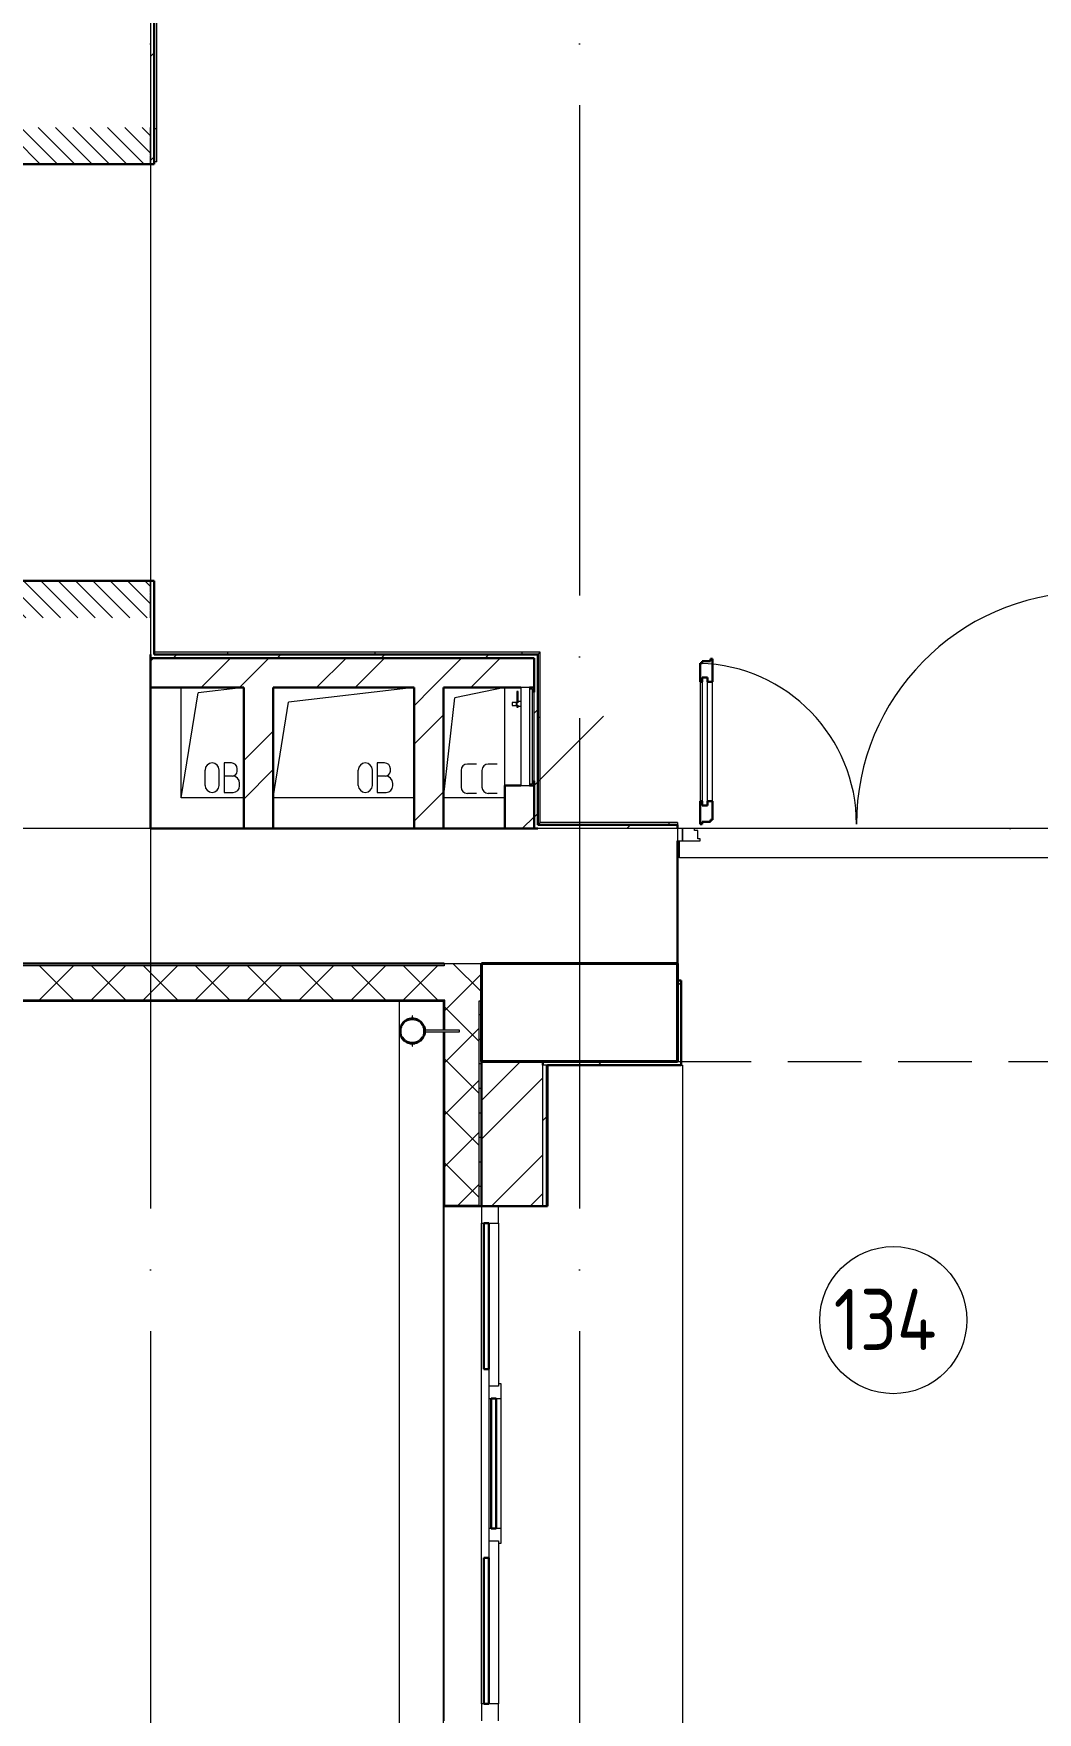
# Model space of a CAD drawing. Header units: millimetres. Extents: x -88595 to 880822, y -1054509 to -148035.
# Drawn here: x 176736 to 180831, y -254557 to -247709 of the extents above; entities that cross this region are included whole.
import ezdxf

# ---------------------------------------------------------------- set-up
doc = ezdxf.new("R2010")
doc.units = ezdxf.units.MM
for name, pattern in [('ADSK_Линия сетки', [25, 20, -2.5, 0, -2.5]), ('ADSK_Сверху', [4.5, 3, -1.5]), ('ADSK_Штриховая_ш2 п1_5', [4.5, 3, -1.5])]:
    doc.linetypes.add(name, pattern=pattern)
for name, color, linetype, lineweight in [('_ Окна', 7, 'Continuous', 30), ('Двери', 7, 'Continuous', 9), ('Линии', 7, 'Continuous', 9), ('Марки помещений', 7, 'Continuous', 20), ('Несущие колонны', 7, 'Continuous', 18), ('Обобщенные модели', 7, 'Continuous', 18), ('Оборудование', 7, 'Continuous', 18), ('Ограждение', 7, 'Continuous', 9), ('Окна', 7, 'Continuous', 9), ('Оси', 7, 'Continuous', 9), ('Перекрытие', 7, 'Continuous', 18), ('Стены', 7, 'Continuous', 18), ('Стены внутренние', 7, 'Continuous', 18), ('Стены наружные', 7, 'Continuous', 18), ('Стены штриховка', 7, 'Continuous', 9)]:
    doc.layers.add(name, color=color, linetype=linetype, lineweight=lineweight)
doc.layers.add('Двери открывание', color=7, linetype='Continuous', lineweight=9, true_color=0xc0c0c0)
doc.styles.add('GOST Common_3', font='GOST_Common.ttf', dxfattribs={"width": 0.9, "height": 2.5})
pattern_1 = [(0, (215928.7, 665702.34), (0, 600), []), (90, (215928.7, 665702.34), (-600, 4e-14), [])]

# ---------------------------------------------------------------- blocks, each defined once
blk = doc.blocks.new('1 этаж')
at = {"layer": 'Двери', "lineweight": 18, "true_color": 0xff0000}
h = blk.add_hatch(dxfattribs=at)
h.set_pattern_fill('FP_2', color=1, angle=90, style=0, pattern_type=2)
h.set_pattern_definition([(135, (213067.71, 679097.605), (-35.3553, -35.3553), [])])
h.paths.add_polyline_path([(213342.7, 678222.6), (213342.7, 678372.6), (212792.7, 678372.6), (212792.7, 678222.6), (212853.9, 678222.6)])
h.paths.add_polyline_path([(213342.7, 680072.6), (213342.7, 680222.6), (212792.7, 680222.6), (212792.7, 680072.6), (212853.9, 680072.6)])
at = {"layer": 'Обобщенные модели', "lineweight": 9}
h = blk.add_hatch(dxfattribs=at)
h.set_pattern_fill('FP_8', color=256, style=0, pattern_type=2)
h.set_pattern_definition([(45, (215928.69, 665702.34), (-106.066, 106.066), [])])
h.paths.add_polyline_path([(214420.2, 676487.9), (214423.7, 676488.7), (214443, 676498.9), (214456.2, 676516.9), (214460.7, 676536.6), (214455, 676559.3), (214440, 676576.6), (214420.2, 676585.4), (214397.3, 676584.2), (214378.5, 676574.3), (214365.2, 676556.3), (214360.7, 676536.6), (214366.4, 676513.9), (214381.4, 676496.6), (214401.2, 676487.9), (214410.7, 676487.9)])
at = {"layer": 'Ограждение'}
h = blk.add_hatch(dxfattribs=at)
h.set_pattern_fill('FP_25', color=256, style=0, pattern_type=2)
h.set_pattern_definition(pattern_1)
h.paths.add_polyline_path([(213357.7, 680082.6), (213367.7, 680082.6), (213367.7, 682002.6), (213357.7, 682012.6), (213357.7, 681062.6)])
h = blk.add_hatch(dxfattribs=at)
h.set_pattern_fill('FP_25', color=256, style=0, pattern_type=2)
h.set_pattern_definition(pattern_1)
h.paths.add_polyline_path([(214907.7, 678072.6), (214922.7, 678072.6), (214932.7, 678082.6), (213357.7, 678082.6), (213357.7, 678072.6), (214647.8, 678072.6)])
h = blk.add_hatch(dxfattribs=at)
h.set_pattern_fill('FP_25', color=256, style=0, pattern_type=2)
h.set_pattern_definition(pattern_1)
h.paths.add_polyline_path([(214922.7, 677377.6), (214932.7, 677387.6), (214932.7, 678082.6), (214922.7, 678072.6), (214922.7, 677623.5)])
h = blk.add_hatch(dxfattribs=at)
h.set_pattern_fill('FP_25', color=256, style=0, pattern_type=2)
h.set_pattern_definition(pattern_1)
h.paths.add_polyline_path([(215006.5, 677377.6), (215492.7, 677377.6), (215492.7, 677387.6), (214932.7, 677387.6), (214922.7, 677377.6)])
at = {"lineweight": 18}
for p, q in [((214787.7, 677937.6), (214584.5, 677895.8)), ((214537.7, 677487.6), (214584.5, 677895.8)), ((214609.3, 677599.7), (214609.3, 677531.9)), ((214671.9, 677625.8), (214635.4, 677625.8)), ((214694.3, 677599.7), (214694.3, 677531.9)), ((214756.9, 677625.8), (214720.4, 677625.8)), ((214671.9, 677505.8), (214635.4, 677505.8)), ((214756.9, 677505.8), (214720.4, 677505.8)), ((214787.7, 677487.6), (214537.7, 677487.6))]:
    blk.add_line(p, q, dxfattribs=at)
for centre, start, end in [((214635.4, 677599.7), 90, 180), ((214720.4, 677599.7), 90, 180), ((214635.4, 677531.9), 180, 270), ((214720.4, 677531.9), 180, 270)]:
    blk.add_arc(centre, 26.1, start, end, dxfattribs=at)
at = {"layer": '_ Окна', "lineweight": 18}
for p, q in [((214692.7, 675822.6), (214692.7, 675752.6)), ((214762.7, 675752.6), (214762.7, 675822.6)), ((214692.7, 675752.6), (214702.7, 675752.6)), ((214722.7, 675752.6), (214762.7, 675752.6)), ((214772.7, 675097.6), (214762.7, 675097.6)), ((214762.7, 675097.6), (214762.7, 675087.6)), ((214772.7, 675037.6), (214772.7, 675097.6)), ((214762.7, 675087.6), (214722.7, 675087.6)), ((214722.7, 675087.6), (214722.7, 675037.6)), ((214722.7, 675037.6), (214772.7, 675037.6)), ((214772.7, 674507.6), (214722.7, 674507.6)), ((214722.7, 674507.6), (214722.7, 674457.6)), ((214772.7, 674447.6), (214772.7, 674507.6)), ((214722.7, 674457.6), (214762.7, 674457.6)), ((214762.7, 674457.6), (214762.7, 674447.6)), ((214762.7, 674447.6), (214772.7, 674447.6)), ((214702.7, 673792.6), (214692.7, 673792.6)), ((214692.7, 673792.6), (214692.7, 673722.6)), ((214762.7, 673792.6), (214722.7, 673792.6)), ((214762.7, 673722.6), (214762.7, 673792.6))]:
    blk.add_line(p, q, dxfattribs=at)
at = {"layer": '_ Окна'}
for p, q in [((214722.7, 675752.6), (214702.7, 675752.6)), ((214702.7, 675752.6), (214702.7, 675157.6)), ((214722.7, 675157.6), (214722.7, 675752.6)), ((214702.7, 675157.6), (214722.7, 675157.6)), ((214752.7, 675037.6), (214732.7, 675037.6)), ((214732.7, 675037.6), (214732.7, 674507.6)), ((214752.7, 674507.6), (214752.7, 675037.6)), ((214732.7, 674507.6), (214752.7, 674507.6)), ((214722.7, 674387.6), (214702.7, 674387.6)), ((214702.7, 674387.6), (214702.7, 673792.6)), ((214722.7, 673792.6), (214722.7, 674387.6)), ((214702.7, 673792.6), (214722.7, 673792.6))]:
    blk.add_line(p, q, dxfattribs=at)
at = {"layer": 'Двери', "linetype": 'ADSK_Штриховая_ш2 п1_5'}
for p, q in [((213342.7, 680072.6), (213342.7, 680222.6)), ((212792.7, 680072.6), (213342.7, 680072.6)), ((213342.7, 678372.6), (212792.7, 678372.6)), ((213342.7, 678222.6), (213342.7, 678372.6))]:
    blk.add_line(p, q, dxfattribs=at)
at = {"layer": 'Двери', "lineweight": 30}
for p, q in [((215626.7, 678045.6), (215592.7, 678045.6)), ((215592.7, 678045.6), (215592.7, 678036.6)), ((215634.7, 678054.6), (215626.7, 678054.6)), ((215626.7, 678054.6), (215626.7, 678045.6)), ((215634.7, 677960.6), (215634.7, 678054.6)), ((215592.7, 678036.6), (215584.7, 678036.6)), ((215584.7, 678036.6), (215584.7, 677960.6)), ((215593.7, 677978.6), (215593.7, 677960.6)), ((215614.7, 677978.6), (215593.7, 677978.6)), ((215614.7, 677960.6), (215614.7, 677978.6)), ((215593.7, 677960.6), (215584.7, 677960.6)), ((215634.7, 677960.6), (215614.7, 677960.6)), ((215584.7, 677474.6), (215584.7, 677380.6)), ((215593.7, 677474.6), (215584.7, 677474.6)), ((215593.7, 677456.6), (215593.7, 677474.6)), ((215614.7, 677456.6), (215593.7, 677456.6)), ((215614.7, 677474.6), (215614.7, 677456.6)), ((215634.7, 677474.6), (215614.7, 677474.6)), ((215634.7, 677398.6), (215634.7, 677474.6)), ((215584.7, 677380.6), (215592.7, 677380.6)), ((215592.7, 677380.6), (215592.7, 677389.6)), ((215592.7, 677389.6), (215626.7, 677389.6)), ((215626.7, 677389.6), (215626.7, 677398.6)), ((215626.7, 677398.6), (215634.7, 677398.6))]:
    blk.add_line(p, q, dxfattribs=at)
at = {"layer": 'Двери'}
for p, q in [((215593.7, 677978.6), (215593.7, 677456.6)), ((215614.7, 677978.6), (215593.7, 677978.6)), ((215614.7, 677456.6), (215614.7, 677978.6)), ((215584.7, 677960.6), (215584.7, 677474.6)), ((215634.7, 677474.6), (215634.7, 677960.6)), ((215593.7, 677456.6), (215614.7, 677456.6)), ((215492.7, 677362.6), (215492.7, 677312.6)), ((215512.7, 677362.6), (215492.7, 677362.6)), ((215512.7, 677312.6), (215512.7, 677362.6)), ((215561.7, 677362.6), (215512.7, 677362.6)), ((215512.7, 677362.6), (215512.7, 677312.6)), ((215561.7, 677354.6), (215561.7, 677362.6)), ((215492.7, 677312.6), (215512.7, 677312.6)), ((215512.7, 677312.6), (215584.7, 677312.6)), ((215575.7, 677354.6), (215561.7, 677354.6)), ((215575.7, 677320.6), (215575.7, 677354.6)), ((215584.7, 677320.6), (215575.7, 677320.6)), ((215584.7, 677312.6), (215584.7, 677320.6))]:
    blk.add_line(p, q, dxfattribs=at)
at = {"layer": 'Двери открывание'}
for centre, radius, start, end in [((217168.7, 677380.6), 946, 91.09026, 180), ((215566.7, 677380.6), 656, 0, 88.42766)]:
    blk.add_arc(centre, radius, start, end, dxfattribs=at)
at = {"layer": 'Линии', "lineweight": 18, "ltscale": 100}
for p, q in [((213467.7, 677487.6), (213467.7, 677937.6)), ((213467.7, 677487.6), (213537.3, 677915.9)), ((213722.7, 677937.6), (213537.3, 677915.9)), ((214417.7, 677937.6), (213906, 677877.6)), ((213842.7, 677487.6), (213906, 677877.6)), ((213672.7, 677630.1), (213642.7, 677630.1)), ((213642.7, 677630.1), (213642.7, 677510.1)), ((214297.7, 677630.1), (214267.7, 677630.1)), ((214267.7, 677630.1), (214267.7, 677510.1)), ((213565.2, 677538.8), (213565.2, 677601.4)), ((213622.5, 677538.8), (213622.5, 677601.4)), ((213676, 677576.8), (213642.7, 677576.8)), ((213696, 677596.8), (213696, 677606.8)), ((214190.2, 677538.8), (214190.2, 677601.4)), ((214247.6, 677538.8), (214247.6, 677601.4)), ((214301.1, 677576.8), (214267.7, 677576.8)), ((214321.1, 677596.8), (214321.1, 677606.8)), ((213642.7, 677510.1), (213679.4, 677510.1)), ((213706, 677536.8), (213706, 677546.8)), ((214267.7, 677510.1), (214304.4, 677510.1)), ((214331.1, 677536.8), (214331.1, 677546.8)), ((213722.7, 677487.6), (213467.7, 677487.6)), ((214417.7, 677487.6), (213842.7, 677487.6))]:
    blk.add_line(p, q, dxfattribs=at)
at = {"layer": 'Линии', "linetype": 'ADSK_Сверху', "ltscale": 100}
blk.add_line((215492.7, 676412.6), (217242.7, 676412.6), dxfattribs=at)
at = {"layer": 'Линии', "lineweight": 18}
for centre, radius, start, end in [((213593.9, 677601.4), 28.7, 0, 180), ((213672.7, 677606.8), 23.3, 0, 90), ((214218.9, 677601.4), 28.7, 0, 180), ((214297.7, 677606.8), 23.3, 0, 90), ((213676, 677596.8), 20, 270, 0), ((213676, 677546.8), 30, 0, 90), ((214301.1, 677596.8), 20, 270, 0), ((214301.1, 677546.8), 30, 0, 90), ((213593.9, 677538.8), 28.7, 180, 0), ((213679.4, 677536.8), 26.7, 270, 0), ((214218.9, 677538.8), 28.7, 180, 0), ((214304.4, 677536.8), 26.7, 270, 0)]:
    blk.add_arc(centre, radius, start, end, dxfattribs=at)
at = {"layer": 'Марки помещений'}
blk.add_circle((216372.8, 675357.6), 300, dxfattribs=at)
at = {"layer": 'Несущие колонны', "lineweight": 40}
for p, q in [((214692.7, 676812.6), (215492.7, 676812.6)), ((214692.7, 676412.6), (214692.7, 676812.6)), ((215492.7, 676812.6), (214692.7, 676812.6)), ((214692.7, 676812.6), (214692.7, 676412.6)), ((215492.7, 676812.6), (215492.7, 676412.6)), ((215492.7, 676412.6), (215492.7, 676812.6)), ((215492.7, 676412.6), (214692.7, 676412.6)), ((214942.7, 676412.6), (215492.7, 676412.6))]:
    blk.add_line(p, q, dxfattribs=at)
at = {"layer": 'Несущие колонны'}
blk.add_line((214692.7, 676412.6), (214942.7, 676412.6), dxfattribs=at)
at = {"layer": 'Обобщенные модели'}
for p, q in [((214411.7, 676598.6), (214409.7, 676598.6)), ((214409.7, 676598.6), (214409.7, 676588.6)), ((214411.7, 676598.6), (214409.7, 676598.6)), ((214409.7, 676598.6), (214409.7, 676588.6)), ((214411.7, 676598.6), (214409.7, 676598.6)), ((214409.7, 676598.6), (214409.7, 676588.6)), ((214411.7, 676598.6), (214409.7, 676598.6)), ((214409.7, 676598.6), (214409.7, 676588.6)), ((214409.7, 676586.6), (214409.7, 676588.6)), ((214411.7, 676586.6), (214409.7, 676586.6)), ((214411.7, 676588.6), (214411.7, 676598.6)), ((214411.7, 676588.6), (214411.7, 676598.6)), ((214411.7, 676588.6), (214411.7, 676598.6)), ((214411.7, 676588.6), (214411.7, 676598.6)), ((214411.7, 676588.6), (214411.7, 676586.6)), ((214602.7, 676539.9), (214462.7, 676539.9)), ((214462.7, 676539.9), (214462.7, 676537.5)), ((214462.7, 676535.8), (214462.7, 676533.3)), ((214462.7, 676533.3), (214602.7, 676533.3)), ((214602.7, 676533.3), (214602.7, 676539.9)), ((214409.7, 676484.6), (214409.7, 676486.6)), ((214409.7, 676486.6), (214411.7, 676486.6)), ((214409.7, 676484.6), (214409.7, 676474.6)), ((214409.7, 676484.6), (214409.7, 676474.6)), ((214409.7, 676484.6), (214409.7, 676474.6)), ((214409.7, 676484.6), (214409.7, 676474.6)), ((214409.7, 676474.6), (214411.7, 676474.6)), ((214409.7, 676474.6), (214411.7, 676474.6)), ((214409.7, 676474.6), (214411.7, 676474.6)), ((214409.7, 676474.6), (214411.7, 676474.6)), ((214411.7, 676486.6), (214411.7, 676484.6)), ((214411.7, 676474.6), (214411.7, 676484.6)), ((214411.7, 676474.6), (214411.7, 676484.6)), ((214411.7, 676474.6), (214411.7, 676484.6)), ((214411.7, 676474.6), (214411.7, 676484.6))]:
    blk.add_line(p, q, dxfattribs=at)
for radius, start, end in [(52, 0, 180), (52, 180, 0), (50, 0, 180), (50, 180, 0)]:
    blk.add_arc((214410.7, 676536.6), radius, start, end, dxfattribs=at)
at = {"layer": 'Обобщенные модели', "lineweight": 40}
for start, end in [(156.69406, 180), (180, 203.30594), (130.583, 152.82848), (103.63116, 126.20078), (78.99639, 101.00361), (53.79922, 76.36884), (27.17152, 49.417), (0, 23.30594), (336.69406, 0), (207.17152, 229.417), (233.79922, 256.36884), (258.99639, 281.00361), (283.63116, 306.20078), (310.583, 332.82848)]:
    blk.add_arc((214410.7, 676536.6), 50, start, end, dxfattribs=at)
at = {"layer": 'Оборудование'}
for p, q in [((214837.3, 677921.8), (214837.3, 677875.9)), ((214842.3, 677921.8), (214837.3, 677921.8)), ((214842.3, 677875.9), (214842.3, 677921.8)), ((214889.1, 677937.6), (214852.7, 677937.6)), ((214852.7, 677937.6), (214852.7, 677537.6)), ((214890, 677538.5), (214890, 677936.7)), ((214899.8, 677930.6), (214890, 677930.6)), ((214900.7, 677545.6), (214900.7, 677929.6)), ((214907.7, 677918.6), (214902.2, 677918.6)), ((214907.7, 677556.6), (214907.7, 677918.6)), ((214834.9, 677877.2), (214817.4, 677877.2)), ((214817.4, 677877.2), (214817.4, 677865)), ((214817.4, 677865), (214834.9, 677865)), ((214836.8, 677879.2), (214834.9, 677877.2)), ((214834.9, 677877.2), (214834.9, 677865)), ((214834.9, 677865), (214836.8, 677863)), ((214852.7, 677880.8), (214836.8, 677880.8)), ((214836.8, 677880.8), (214836.8, 677861.5)), ((214836.8, 677861.5), (214852.7, 677861.5)), ((214837.3, 677866.3), (214837.3, 677858)), ((214837.3, 677858), (214842.3, 677858)), ((214842.3, 677858), (214842.3, 677866.3)), ((214907.7, 677537.6), (215190.6, 677820.4)), ((214852.7, 677537.6), (214889.1, 677537.6)), ((214890, 677544.6), (214899.8, 677544.6)), ((214902.2, 677556.6), (214907.7, 677556.6))]:
    blk.add_line(p, q, dxfattribs=at)
for points, knots in [([(214890, 677936.7), (214890, 677936.8), (214890, 677936.9), (214889.9, 677937), (214889.9, 677937.2), (214889.8, 677937.3), (214889.6, 677937.5), (214889.3, 677937.6), (214889.2, 677937.6), (214889.1, 677937.6)], [0, 0, 0, 0, 0.166667, 0.25, 0.333333, 0.5, 0.666667, 0.833333, 1, 1, 1, 1]), ([(214900.7, 677929.6), (214900.7, 677929.7), (214900.7, 677929.9), (214900.6, 677930), (214900.6, 677930.1), (214900.5, 677930.2), (214900.4, 677930.4), (214900.2, 677930.5), (214900, 677930.6), (214899.8, 677930.6), (214899.8, 677930.6)], [0, 0, 0, 0, 0.166667, 0.25, 0.333333, 0.416667, 0.541667, 0.666667, 0.833333, 1, 1, 1, 1]), ([(214902.2, 677918.6), (214902.1, 677918.6), (214901.9, 677918.6), (214901.7, 677918.7), (214901.5, 677918.8), (214901.3, 677918.9), (214901.2, 677919.1), (214901, 677919.2), (214900.9, 677919.4), (214900.8, 677919.5), (214900.7, 677919.8), (214900.7, 677920), (214900.7, 677920.1)], [0, 0, 0, 0, 0.166667, 0.25, 0.333333, 0.416667, 0.5, 0.583333, 0.666667, 0.75, 0.833333, 1, 1, 1, 1]), ([(214889.1, 677537.6), (214889.2, 677537.6), (214889.3, 677537.6), (214889.6, 677537.7), (214889.8, 677537.9), (214889.9, 677538), (214889.9, 677538.2), (214890, 677538.3), (214890, 677538.4), (214890, 677538.5)], [-1, -1, -1, -1, -0.833333, -0.666667, -0.5, -0.333333, -0.25, -0.166667, 0, 0, 0, 0]), ([(214899.8, 677544.6), (214899.8, 677544.6), (214900, 677544.6), (214900.2, 677544.7), (214900.4, 677544.8), (214900.5, 677545), (214900.6, 677545.1), (214900.6, 677545.2), (214900.7, 677545.4), (214900.7, 677545.5), (214900.7, 677545.6)], [-1, -1, -1, -1, -0.833333, -0.666667, -0.541667, -0.416667, -0.333333, -0.25, -0.166667, 0, 0, 0, 0]), ([(214900.7, 677555.1), (214900.7, 677555.2), (214900.7, 677555.4), (214900.8, 677555.7), (214900.9, 677555.8), (214901, 677556), (214901.2, 677556.2), (214901.3, 677556.3), (214901.5, 677556.4), (214901.7, 677556.5), (214901.9, 677556.6), (214902.1, 677556.6), (214902.2, 677556.6)], [-1, -1, -1, -1, -0.833333, -0.75, -0.666667, -0.583333, -0.5, -0.416667, -0.333333, -0.25, -0.166667, 0, 0, 0, 0])]:
    blk.add_open_spline(points, degree=3, knots=knots, dxfattribs=at)
at = {"layer": 'Ограждение'}
for p, q in [((213367.7, 680082.6), (213367.7, 682002.6)), ((213367.7, 680082.6), (213357.7, 680082.6)), ((214932.7, 678082.6), (213357.7, 678082.6)), ((214932.7, 678082.6), (214922.7, 678072.6)), ((214932.7, 677387.6), (214932.7, 678082.6)), ((214922.7, 677377.6), (214932.7, 677387.6)), ((215492.7, 677387.6), (214932.7, 677387.6)), ((215492.7, 677387.6), (215492.7, 677377.6)), ((215507.7, 676397.6), (215512.7, 676397.6)), ((215512.7, 676397.6), (215512.7, 673007.6))]:
    blk.add_line(p, q, dxfattribs=at)
at = {"layer": 'Окна'}
for p, q in [((214692.7, 673792.6), (214692.7, 675752.6)), ((214762.7, 675752.6), (214762.7, 675097.6)), ((214722.7, 675157.6), (214722.7, 675087.6)), ((214722.7, 675037.6), (214722.7, 674507.6)), ((214772.7, 674507.6), (214772.7, 675037.6)), ((214722.7, 674457.6), (214722.7, 674387.6)), ((214762.7, 674447.6), (214762.7, 673792.6))]:
    blk.add_line(p, q, dxfattribs=at)
at = {"layer": 'Оси', "linetype": 'ADSK_Линия сетки', "ltscale": 100}
for p, q in [((213342.7, 697813.2), (213342.7, 631836.5)), ((215092.7, 697813.2), (215092.7, 631836.5)), ((221600.2, 677362.6), (175520.4, 677362.6))]:
    blk.add_line(p, q, dxfattribs=at)
at = {"layer": 'Перекрытие', "color": 49, "ltscale": 100, "true_color": 0x464646}
for p, q in [((213467.7, 677487.6), (213467.7, 677937.6)), ((213722.7, 677487.6), (213467.7, 677487.6)), ((214417.7, 677487.6), (213842.7, 677487.6)), ((217173.7, 677362.6), (215561.7, 677362.6))]:
    blk.add_line(p, q, dxfattribs=at)
at = {"layer": 'Стены'}
for p, q in [((214357.7, 660964.6), (214357.7, 676660.6)), ((214537.7, 676539.5), (214537.7, 676660.6)), ((214537.7, 671842.6), (214537.7, 676533.7))]:
    blk.add_line(p, q, dxfattribs=at)
at = {"layer": 'Стены внутренние', "lineweight": 30}
for p, q in [((212792.7, 680072.6), (213342.7, 680072.6)), ((213342.7, 678372.6), (212792.7, 678372.6)), ((213342.7, 677362.6), (213342.7, 677937.6)), ((213722.7, 677362.6), (213342.7, 677362.6)), ((214417.7, 677362.6), (213842.7, 677362.6)), ((214787.7, 677362.6), (214537.7, 677362.6)), ((215492.7, 676812.6), (215492.7, 677312.6)), ((212792.7, 676812.6), (214540.7, 676812.6)), ((214692.7, 676812.6), (215492.7, 676812.6)), ((214692.7, 676660.6), (214692.7, 676812.6)), ((212640.7, 676660.6), (214540.7, 676660.6)), ((214540.7, 676660.6), (214540.7, 676539.5)), ((214540.7, 676533.7), (214540.7, 675822.6)), ((214540.7, 675822.6), (214682.7, 675822.6))]:
    blk.add_line(p, q, dxfattribs=at)
at = {"layer": 'Стены внутренние'}
for p, q in [((213342.7, 680072.6), (213342.7, 678072.6)), ((215492.7, 677362.6), (214922.7, 677362.6)), ((214540.7, 676812.6), (214692.7, 676812.6)), ((214540.7, 673722.6), (214540.7, 675822.6))]:
    blk.add_line(p, q, dxfattribs=at)
at = {"layer": 'Стены внутренние', "linetype": 'Continuous', "lineweight": 9}
for p, q in [((214692.7, 676696.4), (214576.5, 676812.6)), ((212888.2, 676662.6), (213028.2, 676802.6)), ((213029.4, 676662.6), (212889.4, 676802.6)), ((213100.4, 676662.6), (213240.4, 676802.6)), ((213241.6, 676662.6), (213101.6, 676802.6)), ((213312.5, 676662.6), (213452.5, 676802.6)), ((213453.7, 676662.6), (213313.7, 676802.6)), ((213524.6, 676662.6), (213664.6, 676802.6)), ((213665.8, 676662.6), (213525.8, 676802.6)), ((213736.8, 676662.6), (213876.8, 676802.6)), ((213878, 676662.6), (213738, 676802.6)), ((213948.9, 676662.6), (214088.9, 676802.6)), ((214090.1, 676662.6), (213950.1, 676802.6)), ((214161, 676662.6), (214301, 676802.6)), ((214302.2, 676662.6), (214162.2, 676802.6)), ((214373.2, 676662.6), (214513.2, 676802.6)), ((214514.4, 676662.6), (214374.4, 676802.6)), ((214585.3, 676662.6), (214692.7, 676770)), ((213185.9, 676660.6), (213184.7, 676662.6)), ((213397, 676662.6), (213395.9, 676660.6)), ((214241.7, 676660.6), (214240.6, 676662.6)), ((214542.7, 676620), (214585.3, 676662.6)), ((214682.7, 676494.3), (214542.7, 676634.3)), ((214542.7, 676407.9), (214682.7, 676547.9)), ((214682.7, 676282.1), (214542.7, 676422.1)), ((214542.7, 676195.8), (214682.7, 676335.8)), ((214682.7, 676070), (214542.7, 676210)), ((214542.7, 676139.3), (214540.7, 676142.7)), ((214542.7, 675983.6), (214682.7, 676123.6)), ((214682.7, 675857.9), (214542.7, 675997.9)), ((214595.8, 675824.6), (214682.7, 675911.5))]:
    blk.add_line(p, q, dxfattribs=at)
at = {"layer": 'Стены наружные', "lineweight": 30}
for p, q in [((213357.7, 680072.6), (213357.7, 682012.6)), ((213342.7, 680072.6), (213357.7, 680072.6)), ((213357.7, 678372.6), (213342.7, 678372.6)), ((213357.7, 678072.6), (213357.7, 678372.6)), ((213342.7, 678072.6), (213342.7, 677937.6)), ((214907.7, 678057.6), (213342.7, 678057.6)), ((214922.7, 678072.6), (213357.7, 678072.6)), ((214907.7, 678057.6), (214907.7, 677918.6)), ((214922.7, 677377.6), (214922.7, 678072.6)), ((213342.7, 677937.6), (213722.7, 677937.6)), ((213722.7, 677937.6), (213722.7, 677362.6)), ((213842.7, 677937.6), (214417.7, 677937.6)), ((213842.7, 677362.6), (213842.7, 677937.6)), ((214417.7, 677937.6), (214417.7, 677362.6)), ((214537.7, 677937.6), (214852.7, 677937.6)), ((214537.7, 677362.6), (214537.7, 677937.6)), ((214889.3, 677937.6), (214907.7, 677937.6)), ((214787.7, 677537.6), (214787.7, 677362.6)), ((214852.7, 677537.6), (214787.7, 677537.6)), ((214907.7, 677537.6), (214889.3, 677537.6)), ((214907.7, 677556.6), (214907.7, 677362.6)), ((213722.7, 677362.6), (213842.7, 677362.6)), ((214417.7, 677362.6), (214537.7, 677362.6)), ((214787.7, 677362.6), (214922.7, 677362.6)), ((215492.7, 677377.6), (214922.7, 677377.6)), ((215492.7, 677362.6), (215492.7, 677377.6)), ((215492.7, 676742.6), (215492.7, 676412.6)), ((215507.7, 676742.6), (215492.7, 676742.6)), ((215507.7, 676397.6), (215507.7, 676742.6)), ((214692.7, 675822.6), (214692.7, 676660.6)), ((214942.7, 676397.6), (214942.7, 676412.6)), ((215492.7, 676412.6), (214942.7, 676412.6)), ((214962.7, 676397.6), (215507.7, 676397.6)), ((214962.7, 675822.6), (214962.7, 676397.6)), ((214682.7, 675822.6), (214962.7, 675822.6))]:
    blk.add_line(p, q, dxfattribs=at)
at = {"layer": 'Стены наружные'}
for p, q in [((213342.7, 681062.6), (213342.7, 680072.6)), ((214787.7, 677537.6), (214787.7, 677937.6)), ((215500.2, 677242.6), (215500.2, 677312.6)), ((217235.2, 677242.6), (215500.2, 677242.6)), ((214942.7, 676412.6), (214692.7, 676412.6))]:
    blk.add_line(p, q, dxfattribs=at)
at = {"layer": 'Стены наружные', "linetype": 'Continuous', "lineweight": 9}
for p, q in [((213342.7, 680511.2), (213357.7, 680526.2)), ((213342.7, 680086.9), (213357.7, 680101.9)), ((213342.7, 678046), (213354.3, 678057.6)), ((213434.7, 678057.6), (213449.7, 678072.6)), ((213548.6, 677937.6), (213668.6, 678057.6)), ((213705.7, 677937.6), (213825.7, 678057.6)), ((213859, 678057.6), (213874, 678072.6)), ((214020.1, 677937.6), (214140.1, 678057.6)), ((214177.2, 677937.6), (214297.2, 678057.6)), ((214283.2, 678057.6), (214298.2, 678072.6)), ((214491.5, 677937.6), (214611.5, 678057.6)), ((214648.7, 677937.6), (214768.7, 678057.6)), ((214707.5, 678057.6), (214722.5, 678072.6)), ((214417.7, 677863.8), (214491.5, 677937.6)), ((214907.7, 677833.5), (214922.7, 677848.5)), ((214417.7, 677706.6), (214537.7, 677826.6)), ((213722.7, 677640.3), (213842.7, 677760.3)), ((213722.7, 677483.1), (213842.7, 677603.1)), ((214417.7, 677392.3), (214537.7, 677512.3)), ((214907.7, 677409.3), (214922.7, 677424.3)), ((214859.4, 677362.6), (214907.7, 677410.9)), ((215285.3, 677362.6), (215300.3, 677377.6)), ((215492.7, 676721.5), (215507.7, 676736.5)), ((214692.7, 676602.3), (214682.7, 676602.3)), ((214692.7, 676502.3), (214682.7, 676502.3)), ((214692.7, 676402.3), (214682.7, 676402.3)), ((214692.7, 676252.9), (214852.4, 676412.6)), ((215168.8, 676397.6), (215183.8, 676412.6)), ((214692.7, 676095.8), (214942.7, 676345.8)), ((214957.7, 676327.9), (214962.7, 676332.9)), ((214692.7, 676302.3), (214682.7, 676302.3)), ((214957.7, 676257.2), (214962.7, 676262.2)), ((214692.7, 676202.3), (214682.7, 676202.3)), ((214957.7, 676186.5), (214962.7, 676191.5)), ((214942.7, 676171.5), (214957.7, 676186.5)), ((214692.7, 676102.3), (214682.7, 676102.3)), ((214957.7, 676115.8), (214962.7, 676120.8)), ((214692.7, 676002.3), (214682.7, 676002.3)), ((214733.8, 675822.6), (214942.7, 676031.5)), ((214957.7, 676045.1), (214962.7, 676050.1)), ((214957.7, 675974.4), (214962.7, 675979.4)), ((214692.7, 675902.3), (214682.7, 675902.3)), ((214891, 675822.6), (214942.7, 675874.3)), ((214957.7, 675903.6), (214962.7, 675908.6)), ((214957.7, 675832.9), (214962.7, 675837.9))]:
    blk.add_line(p, q, dxfattribs=at)
at = {"layer": 'Стены штриховка'}
for p, q in [((214540.7, 676812.6), (214540.7, 676802.6)), ((214540.7, 676802.6), (212792.7, 676802.6)), ((214542.7, 676662.6), (212640.7, 676662.6)), ((214542.7, 676539.2), (214542.7, 676662.6)), ((214682.7, 675822.6), (214682.7, 676660.6)), ((214682.7, 676660.6), (214692.7, 676660.6)), ((214542.7, 675824.6), (214542.7, 676533.7)), ((214942.7, 675822.6), (214942.7, 676397.6)), ((214962.7, 676397.6), (214942.7, 676397.6)), ((214957.7, 675822.6), (214957.7, 676397.6)), ((214682.7, 675824.6), (214542.7, 675824.6))]:
    blk.add_line(p, q, dxfattribs=at)
at = {"layer": 'Марки помещений', "style": 'GOST Common_3', "width": 0.9}
blk.add_text('134', height=250, dxfattribs=at).set_placement((216129.4, 675235.4))

msp = doc.modelspace()

# ---------------------------------------------------------------- block references
at = {"layer": 'Оборудование', "color": 5, "true_color": 0x0000ff}
msp.add_blockref('1 этаж', (-36129.5, -928314.5), dxfattribs=at)

doc.saveas('drawing.dxf')
